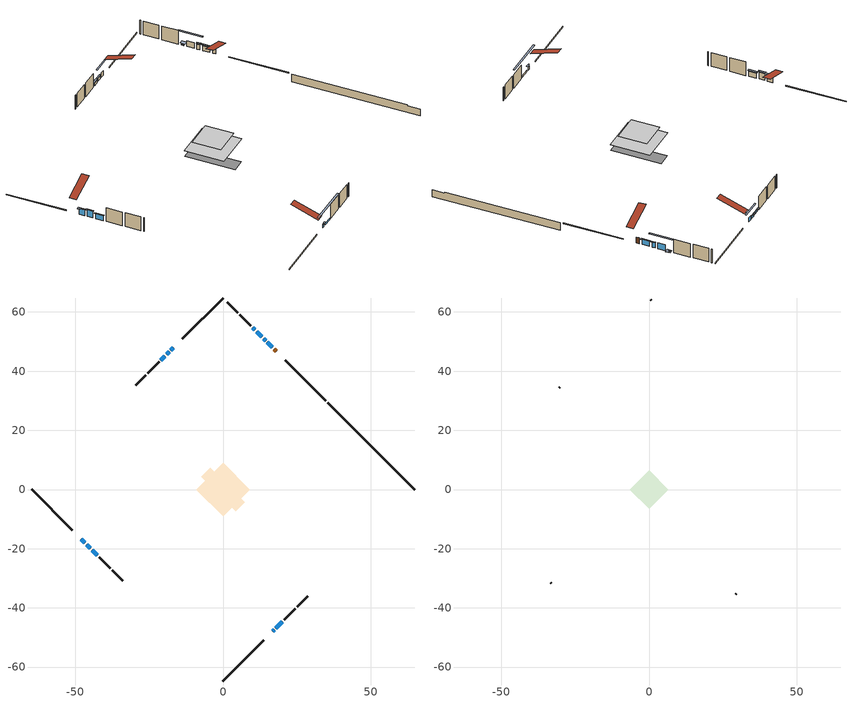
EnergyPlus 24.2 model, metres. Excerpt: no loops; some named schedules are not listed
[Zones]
conditioned space
 floor outside (Floor1 construction): -1.78,0 0,1.78 1.78,0 0,-1.78 z1.06
 floor adiabatic (AdiabaticFloorConstruction): -8.99,0 0,8.99 8.99,0 0,-8.99 z3.5
 floor foundation (Slab1 construction): -7.33,4.23 -4.23,7.33 7.33,-4.23 4.23,-7.33 z-1.68
 wall outside (RimJoist1 construction): 0,-64.73 13.78,-50.95 / -64.73,0 -50.95,-13.78 / 0,64.73 -13.78,50.95 / 34.76,29.97 20.98,43.75 z1.06:1.36
 wall outside (AdiabaticWallConstruction 1): 18.01,46.72 17.36,47.37 z1.06:3.09
 wall outside (AdiabaticWallConstruction): -47.98,-16.76 -46.76,-17.98 / 13.08,51.66 11.39,53.34 z1.06:3.12; 16.71,48.03 15.04,49.7 / 14.38,50.35 13.73,51 / -44.19,-20.55 -42.52,-22.22 z1.06:2.81; 16.76,-47.98 17.26,-47.47 z1.06:2.23; 17.91,-46.82 20,-44.73 z1.06:1.59; -46.1,-18.63 -44.84,-19.89 z1.06:3.42; -16.76,47.98 -17.58,47.15 z1.06:2.53; 10.73,54 10.08,54.65 z1.06:1.34; -18.24,46.49 -19.07,45.67 / -19.72,45.01 -20.96,43.77 z1.06:1.92
 wall outside (Wall1 construction): 20.65,-44.08 24.42,-40.32 / -41.86,-22.87 -38.1,-26.64 / -21.62,43.11 -25.38,39.35 / 9.43,55.3 5.67,59.07 z1.06:5.94
 wall outside (Wall2 construction): 25.07,-39.66 28.59,-36.15 / -37.44,-27.29 -33.93,-30.81 / -26.04,38.7 -29.55,35.18 / 5.01,59.72 1.5,63.24 z1.06:5.94
 wall foundation (FoundationWall1 construction): 35.42,29.31,-1.68 35.42,29.31,1.06 61.8,2.93,1.06 61.8,2.93,0.68 64.73,0,0.68 64.73,0,-1.68
 window (WindowConstruction): -47.98,-16.76 -46.76,-17.98 z1.06:3.12
 window (WindowConstruction 8): 16.71,48.03 15.04,49.7 z1.06:2.81
 window (WindowConstruction 9): 14.38,50.35 13.73,51 z1.06:2.81
 window (WindowConstruction 10): 16.76,-47.98 17.26,-47.47 z1.06:2.23
 window (WindowConstruction 11): 17.92,-46.82 20,-44.74 z1.06:1.59
 window (WindowConstruction 1): -46.1,-18.63 -44.84,-19.89 z1.06:3.42
 window (WindowConstruction 2): -16.76,47.98 -17.58,47.15 z1.06:2.53
 window (WindowConstruction 3): 13.08,51.66 11.39,53.34 z1.06:3.12
 window (WindowConstruction 4): 10.73,54 10.09,54.65 z1.06:1.34
 window (WindowConstruction 5): -44.19,-20.55 -42.52,-22.22 z1.06:2.81
 window (WindowConstruction 6): -18.24,46.49 -19.06,45.67 z1.06:1.92
 window (WindowConstruction 7): -19.72,45.01 -20.96,43.77 z1.06:1.92
 door (Door): 18.01,46.73 17.36,47.37 z1.06:3.09
 ceiling adiabatic (AdiabaticFloorConstruction): 0,-8.99 8.99,0 0,8.99 -8.99,0 z3.5
attic - vented
 floor to conditioned space (Floor2 construction Reversed): -6.47,0 0,6.47 6.47,0 0,-6.47 z5.94
 wall outside (Wall3 construction): 29.24,-35.49 29.43,-35.31 / -33.27,-31.46 -33.09,-31.65 / -30.21,34.53 -30.39,34.34 / 0.84,63.89 0.66,64.08 z1.06:5.94
 roof outside (Roof1 construction): 16.1,-48.63,5.94 9.79,-42.33,8.91 8.13,-43.99,8.91 14.44,-50.29,5.94; -48.63,-16.1,5.94 -42.33,-9.79,8.91 -43.99,-8.13,8.91 -50.29,-14.44,5.94; -16.1,48.63,5.94 -9.79,42.33,8.91 -8.13,43.99,8.91 -14.44,50.29,5.94; 18.66,46.07,5.94 12.36,39.76,8.91 14.02,38.1,8.91 20.33,44.41,5.94
shading: -46.54,-18.19 -48.19,-16.55 -48.62,-16.98 -46.98,-18.62 z3.42; 14.83,49.91 16.92,47.81 17.24,48.14 15.15,50.23 z3.11; 13.52,51.21 14.59,50.14 14.92,50.47 13.85,51.54 z3.11; 17.47,-47.26 16.55,-48.19 16.87,-48.51 17.8,-47.59 z2.53; 23.88,-40.85 14.03,-50.7 14.36,-51.02 24.2,-41.18 z7.08; -44.63,-20.1 -46.31,-18.42 -46.74,-18.85 -45.06,-20.53 z3.72; -19.52,45.21 -14.82,49.91 -15.14,50.24 -19.85,45.54 z5.27; 9.45,55.28 15.01,49.72 15.34,50.04 9.78,55.61 z5.86; 9.87,54.86 10.94,53.79 11.81,54.65 10.74,55.72 z1.64; -42.3,-22.43 -44.4,-20.34 -44.72,-20.66 -42.63,-22.75 z3.11; -19.28,45.46 -18.03,46.7 -18.35,47.03 -19.6,45.78 z2.22; -21.17,43.56 -19.51,45.22 -19.84,45.55 -21.5,43.89 z2.22
[Building]
Building 1: Terrain=Suburbs
[Site:Location]
Calgary Intl AP_AB: Latitude {deg}=51.11; Longitude {deg}=-114.02; Time Zone {hr}=-7; Elevation {m}=1084; Keep Site Location Information=Yes
[Site:GroundTemperature:Shallow]
0.326196, -1.55603, -1.70677, -0.813554, 2.7722, 6.34125, 9.43543, 11.3955, 11.562, 9.96783, 6.95256, 3.49299
[Site:WaterMainsTemperature]
Calculation Method=Schedule; Temperature Schedule=mains temperature schedule
[Material] Roughness=Rough; Thermal Absorptance=0.9
Name | Thickness {m} | Conductivity {W/m-K} | Density {kg/m3} | Specific Heat {J/kg-K} | Solar Absorptance | Visible Absorptance
asphalt or fiberglass shingles | 0.00635 | 0.162714 | 1121.4 | 1465.45 | 0.4 | 0.4
ceiling loosefill ins | 0.169333 | 0.0480833 | 16.02 | 1046.75 | 0.7 | 0.7
ceiling stud and cavity | 0.1397 | 0.0945616 | 65.682 | 1177.47 | 0.7 | 0.7
concrete 4.0 in. | 0.1016 | 1.803125 | 2242.8 | 837.4 | 0.7 | 0.7
concrete 8.0 in. | 0.2032 | 1.803125 | 2242.8 | 837.4 | 0.7 | 0.7
door material | 0.04445 | 0.0451087 | 512.64 | 1214.23 | 0.7 | 0.7
exterior vertical ins | 0.0530839 | 0.029427 | 32.04 | 1214.23 | 0.7 | 0.7
floor covering | 0.0127 | 0.0433444 | 54.468 | 1339.84 | 0.6 | 0.6
floor rigid ins | 0.103632 | 0.029427 | 32.04 | 1214.23 | 0.7 | 0.7
floor rigid ins 1; wall rigid ins 1 | 0.512978 | 0.029427 | 32.04 | 1214.23 | 0.7 | 0.7
floor stud and cavity | 0.1397 | 0.137453 | 92.3553 | 1139.71 | 0.7 | 0.7
floor stud and cavity 1 | 0.1397 | 1.75129 | 37.0049 | 1207.88 | 0.7 | 0.7
furniture material conditioned space 1 | 0.1524 | 0.115458 | 640.8 | 1214.23 | 0.6 | 0.6
gypsum board | 0.0127 | 0.160291 | 801 | 837.4 | 0.6 | 0.6
gypsum board 1 | 0.0127 | 0.160291 | 801 | 837.4 | 0.7 | 0.7
osb sheathing 0.5 in. | 0.0127 | 0.115458 | 512.64 | 1214.23 | 0.7 | 0.7
osb sheathing 0.75 in. | 0.01905 | 0.115458 | 512.64 | 1214.23 | 0.7 | 0.7
osb sheathing 2.0 in. | 0.0508 | 0.115458 | 512.64 | 1214.23 | 0.7 | 0.7
rim joist rigid ins; wall rigid ins | 0.051816 | 0.029427 | 32.04 | 1214.23 | 0.7 | 0.7
rim joist stud and cavity | 0.0508 | 0.0496917 | 125.044 | 1163.47 | 0.6 | 0.6
slab rigid ins | 0.000517642 | 0.029427 | 32.04 | 1214.23 | 0.7 | 0.7
wall stud and cavity | 0.1397 | 0.215597 | 139.0536 | 1170.24 | 0.7 | 0.7
wall stud and cavity 1 | 0.1397 | 0.221619 | 139.0536 | 1170.24 | 0.7 | 0.7
wall stud and cavity 2 | 0.0889 | 6.9971 | 50.32683 | 1063.81 | 0.6 | 0.6
wall stud and cavity 3 | 0.0889 | 0.380278 | 52.3479 | 1209.89 | 0.7 | 0.7
wall stud and cavity 4 | 0.0889 | 0.391764 | 83.0341 | 1211.67 | 0.7 | 0.7
wood siding | 0.0254 | 0.102417 | 544.68 | 1172.36 | 0.4 | 0.4
wood siding 1 | 0.00254 | 0.102417 | 544.68 | 1172.36 | 0.4 | 0.4
wood siding 2; wood siding 3; wood siding 4 | 0.0254 | 0.102417 | 544.68 | 1172.36 | 0.7 | 0.7
[WindowMaterial:SimpleGlazingSystem]
Name | U-Factor {W/m2-K} | Solar Heat Gain Coefficient
WindowMaterial | 1.93279 | 0.4
WindowMaterial 1 | 1.73974 | 0.44
WindowMaterial 10 | 2.26155 | 0.33
WindowMaterial 2 | 1.89532 | 0.41
WindowMaterial 3 | 1.71532 | 0.44
WindowMaterial 4 | 2.36034 | 0.34
WindowMaterial 5 | 1.74201 | 0.44
WindowMaterial 6 | 1.86295 | 0.43
WindowMaterial 7 | 1.81015 | 0.44
WindowMaterial 8 | 1.93506 | 0.4
WindowMaterial 9 | 2.0878 | 0.36
[Construction]
AdiabaticFloorConstruction: floor stud and cavity 1, floor rigid ins 1, osb sheathing 0.75 in., floor covering
AdiabaticWallConstruction: wood siding 3, wall rigid ins 1, wall stud and cavity 3, gypsum board
AdiabaticWallConstruction 1: wood siding 4, wall rigid ins 1, wall stud and cavity 3, gypsum board
Door: door material
Floor1 construction: floor stud and cavity, floor rigid ins, osb sheathing 0.75 in., floor covering
Floor2 construction Reversed: gypsum board, ceiling stud and cavity, ceiling loosefill ins
FoundationWall1 construction: concrete 8.0 in., gypsum board 1
furniture construction conditioned space 1: furniture material conditioned space 1
PartitionWallConstruction: gypsum board, wall stud and cavity 4, gypsum board
RimJoist1 construction: wood siding 2, rim joist rigid ins, osb sheathing 2.0 in., rim joist stud and cavity
Roof1 construction: asphalt or fiberglass shingles
Slab1 construction: slab rigid ins, concrete 4.0 in.
Wall1 construction: wood siding, wall rigid ins, osb sheathing 0.5 in., wall stud and cavity, gypsum board
Wall2 construction: wood siding, wall rigid ins, osb sheathing 0.5 in., wall stud and cavity 1, gypsum board
Wall3 construction: wood siding 1, wall stud and cavity 2
WindowConstruction: WindowMaterial
WindowConstruction 1: WindowMaterial 1
WindowConstruction 10: WindowMaterial 9
WindowConstruction 11: WindowMaterial 10
WindowConstruction 2: WindowMaterial 2
WindowConstruction 3: WindowMaterial 3
WindowConstruction 4: WindowMaterial 4
WindowConstruction 5; WindowConstruction 8: WindowMaterial 5
WindowConstruction 6: WindowMaterial 6
WindowConstruction 7: WindowMaterial 7
WindowConstruction 9: WindowMaterial 8
[Zone] Multiplier=1; Part of Total Floor Area=Yes
Name | Volume {m3}
attic - vented | 40.431
conditioned space | 661.1
[Space]
Name | Zone | Volume {m3}
attic - vented 1 | attic - vented | 40.431
conditioned space 1 | conditioned space | 661.1
[ZoneInfiltration:EffectiveLeakageArea]
infil attic - vented 1: Zone or Space=attic - vented 1; Schedule=Always On Discrete; Effective Air Leakage Area {cm2}=2873.14; Stack Coefficient=0.000545798; Wind Coefficient=1.57847e-05
[ZoneMixing]
whole house fan mix: Zone or Space=attic - vented; Schedule=Always On Continuous; Design Flow Rate Calculation Method=Flow/Zone; Design Flow Rate {m3/s}=0; Source Zone or Space=conditioned space
[SurfaceProperty:ExposedFoundationPerimeter]
Slab1: Exposed Perimeter Calculation Method=TotalExposedPerimeter; Total Exposed Perimeter {m}=41.453
[InternalMass] Zone or ZoneList=conditioned space; Space or SpaceList=conditioned space 1
Name | Construction | Surface Area {m2}
furniture mass conditioned space 1 | furniture construction conditioned space 1 | 95.8641
partition wall mass | PartitionWallConstruction | 239.66
[Lights]
interior lighting: Zone or ZoneList or Space or SpaceList=conditioned space 1; Schedule=interior lighting schedule; Design Level Calculation Method=LightingLevel; Lighting Level {W}=343.2; Return Air Fraction=0; Fraction Radiant=0.6; Fraction Visible=0.2; Fraction Replaceable=1
[People]
occupants: Zone or ZoneList or Space or SpaceList=conditioned space 1; Number of People Schedule=occupants schedule; Number of People Calculation Method=People; Number of People=3; Fraction Radiant=0.314171; Sensible Heat Fraction=0.56303; Activity Level Schedule=occupants activity schedule; Carbon Dioxide Generation Rate {m3/s-W}=0; Enable ASHRAE 55 Comfort Warnings=No; Mean Radiant Temperature Calculation Type=EnclosureAveraged
[ElectricEquipment] Zone or ZoneList or Space or SpaceList=conditioned space 1; Design Level Calculation Method=EquipmentLevel
Name | Schedule | Design Level {W} | Fraction Latent | Fraction Radiant | Fraction Lost
clothes dryer | clothes dryer schedule | 140.772 | 0.015 | 0.081 | 0.85
clothes washer | clothes washer schedule | 32.1985 | 0.03 | 0.162 | 0.7
cooking range | cooking range schedule | 215.147 | 0.08 | 0.432 | 0.2
dishwasher | dishwasher schedule | 66.8632 | 0.3 | 0.18 | 0.4
fridge | fridge schedule | 72.9452 | 0 | 0.6 | 0
mech vent house fan | mech vent house fan schedule | 0 | 0 | 0 | 1
mech vent house fan cfis | mech vent house fan cfis schedule | 0 | 0 | 0 | 0
misc plug loads | misc plug loads schedule | 494.7 | 0.045 | 0.513 | 0.1
whole house fan | Always On Discrete | 0 | 0 | 0 | 1
[OtherEquipment] Zone or ZoneList or Space or SpaceList=conditioned space 1; Design Level Calculation Method=EquipmentLevel
Name | Fuel Type | Schedule | Design Level {W} | Fraction Latent | Fraction Radiant | Fraction Lost
clothes dryer 1 | Electricity | clothes dryer schedule | 0 | 0.015 | 0.081 | 0.85
cooking range 1 | Electricity | cooking range schedule | 0 | 0.08 | 0.432 | 0.2
general water use latent | None | general water use schedule | 62.594 | 1 | 0 | 0
general water use sensible | None | general water use schedule | -61.6891 | 0 | 0.6 | 0
mech vent house fan latent load | None | Always On Discrete | 0 | 1 | 0 | 0
mech vent house fan sensible load | None | Always On Discrete | 0 | 0 | 0 | 0
water heater energy adjustment1 | NaturalGas | Always On Discrete | 0.01 | 0 | 0 | 1
[ZoneInfiltration:DesignFlowRate] Zone or ZoneList or Space or SpaceList=conditioned space 1; Schedule=Always On Discrete; Design Flow Rate Calculation Method=Flow/Zone; Design Flow Rate {m3/s}=0
infil flow; natural vent flow; whole house fan flow
[Foundation:Kiva]
Foundation Kiva 1: Initial Indoor Air Temperature {C}=18; Wall Height Above Grade {m}=1.06; Wall Depth Below Slab {m}=0.2032; Custom Block Material Name 1=exterior vertical ins; Custom Block Depth 1 {m}=2.74; Custom Block X Position 1 {m}=0.2159; Custom Block Z Position 1 {m}=0
[Foundation:Kiva:Settings]
Soil Conductivity {W/m-K}=0.849921; Soil Density {kg/m3}=1842.3; Soil Specific Heat {J/kg-K}=418.7; Ground Solar Absorptivity=0.9; Ground Thermal Absorptivity=0.9; Ground Surface Roughness {m}=0.03; Far-Field Width {m}=40; Deep-Ground Boundary Condition=ZeroFlux; Deep-Ground Depth {m}=40; Minimum Cell Dimension {m}=0.2; Maximum Cell Growth Coefficient=3; Simulation Timestep=Timestep
[Exterior:Lights]
exterior lighting: Schedule=exterior lighting schedule; Design Level {W}=75.6
[Schedule:Constant]
Name | Hourly Value
Always On Continuous; mech vent house fan schedule; mech vent house fan cfis schedule; Always On Discrete | 1
occupants activity schedule | 117.228
fridge schedule | 0
[Schedule:Week:Daily]
interior lighting schedule Week Rule - Jan1-Jan27: interior lighting schedule day, interior lighting schedule day, interior lighting schedule day, interior lighting schedule day, interior lighting schedule day, interior lighting schedule day, interior lighting schedule day, interior lighting schedule default day, interior lighting schedule default day, interior lighting schedule default day, interior lighting schedule default day, interior lighting schedule default day
interior lighting schedule Week Rule - Jan28-Feb3: interior lighting schedule day, interior lighting schedule day, interior lighting schedule day, interior lighting schedule day, interior lighting schedule day 1, interior lighting schedule day 1, interior lighting schedule day 1, interior lighting schedule default day, interior lighting schedule default day, interior lighting schedule default day, interior lighting schedule default day, interior lighting schedule default day
interior lighting schedule Week Rule - Feb4-Feb24: interior lighting schedule day 1, interior lighting schedule day 1, interior lighting schedule day 1, interior lighting schedule day 1, interior lighting schedule day 1, interior lighting schedule day 1, interior lighting schedule day 1, interior lighting schedule default day, interior lighting schedule default day, interior lighting schedule default day, interior lighting schedule default day, interior lighting schedule default day
interior lighting schedule Week Rule - Feb25-Mar3: interior lighting schedule day 1, interior lighting schedule day 1, interior lighting schedule day 1, interior lighting schedule day 1, interior lighting schedule day 2, interior lighting schedule day 2, interior lighting schedule day 2, interior lighting schedule default day, interior lighting schedule default day, interior lighting schedule default day, interior lighting schedule default day, interior lighting schedule default day
interior lighting schedule Week Rule - Mar4-Mar31: interior lighting schedule day 2, interior lighting schedule day 2, interior lighting schedule day 2, interior lighting schedule day 2, interior lighting schedule day 2, interior lighting schedule day 2, interior lighting schedule day 2, interior lighting schedule default day, interior lighting schedule default day, interior lighting schedule default day, interior lighting schedule default day, interior lighting schedule default day
interior lighting schedule Week Rule - Apr1-Apr28: interior lighting schedule day 3, interior lighting schedule day 3, interior lighting schedule day 3, interior lighting schedule day 3, interior lighting schedule day 3, interior lighting schedule day 3, interior lighting schedule day 3, interior lighting schedule default day, interior lighting schedule default day, interior lighting schedule default day, interior lighting schedule default day, interior lighting schedule default day
interior lighting schedule Week Rule - Apr29-May5: interior lighting schedule day 3, interior lighting schedule day 3, interior lighting schedule day 4, interior lighting schedule day 4, interior lighting schedule day 4, interior lighting schedule day 4, interior lighting schedule day 4, interior lighting schedule default day, interior lighting schedule default day, interior lighting schedule default day, interior lighting schedule default day, interior lighting schedule default day
interior lighting schedule Week Rule - May6-May26: interior lighting schedule day 4, interior lighting schedule day 4, interior lighting schedule day 4, interior lighting schedule day 4, interior lighting schedule day 4, interior lighting schedule day 4, interior lighting schedule day 4, interior lighting schedule default day, interior lighting schedule default day, interior lighting schedule default day, interior lighting schedule default day, interior lighting schedule default day
interior lighting schedule Week Rule - May27-Jun2: interior lighting schedule day 4, interior lighting schedule day 4, interior lighting schedule day 4, interior lighting schedule day 4, interior lighting schedule day 4, interior lighting schedule day 5, interior lighting schedule day 5, interior lighting schedule default day, interior lighting schedule default day, interior lighting schedule default day, interior lighting schedule default day, interior lighting schedule default day
interior lighting schedule Week Rule - Jun3-Jun30: interior lighting schedule day 5, interior lighting schedule day 5, interior lighting schedule day 5, interior lighting schedule day 5, interior lighting schedule day 5, interior lighting schedule day 5, interior lighting schedule day 5, interior lighting schedule default day, interior lighting schedule default day, interior lighting schedule default day, interior lighting schedule default day, interior lighting schedule default day
interior lighting schedule Week Rule - Jul1-Jul28: interior lighting schedule day 6, interior lighting schedule day 6, interior lighting schedule day 6, interior lighting schedule day 6, interior lighting schedule day 6, interior lighting schedule day 6, interior lighting schedule day 6, interior lighting schedule default day, interior lighting schedule default day, interior lighting schedule default day, interior lighting schedule default day, interior lighting schedule default day
interior lighting schedule Week Rule - Jul29-Aug4: interior lighting schedule day 6, interior lighting schedule day 6, interior lighting schedule day 6, interior lighting schedule day 7, interior lighting schedule day 7, interior lighting schedule day 7, interior lighting schedule day 7, interior lighting schedule default day, interior lighting schedule default day, interior lighting schedule default day, interior lighting schedule default day, interior lighting schedule default day
interior lighting schedule Week Rule - Aug5-Aug25: interior lighting schedule day 7, interior lighting schedule day 7, interior lighting schedule day 7, interior lighting schedule day 7, interior lighting schedule day 7, interior lighting schedule day 7, interior lighting schedule day 7, interior lighting schedule default day, interior lighting schedule default day, interior lighting schedule default day, interior lighting schedule default day, interior lighting schedule default day
interior lighting schedule Week Rule - Aug26-Sep1: interior lighting schedule day 7, interior lighting schedule day 7, interior lighting schedule day 7, interior lighting schedule day 7, interior lighting schedule day 7, interior lighting schedule day 7, interior lighting schedule day 8, interior lighting schedule default day, interior lighting schedule default day, interior lighting schedule default day, interior lighting schedule default day, interior lighting schedule default day
interior lighting schedule Week Rule - Sep2-Sep29: interior lighting schedule day 8, interior lighting schedule day 8, interior lighting schedule day 8, interior lighting schedule day 8, interior lighting schedule day 8, interior lighting schedule day 8, interior lighting schedule day 8, interior lighting schedule default day, interior lighting schedule default day, interior lighting schedule default day, interior lighting schedule default day, interior lighting schedule default day
interior lighting schedule Week Rule - Sep30-Oct6: interior lighting schedule day 8, interior lighting schedule day 9, interior lighting schedule day 9, interior lighting schedule day 9, interior lighting schedule day 9, interior lighting schedule day 9, interior lighting schedule day 9, interior lighting schedule default day, interior lighting schedule default day, interior lighting schedule default day, interior lighting schedule default day, interior lighting schedule default day
interior lighting schedule Week Rule - Oct7-Oct27: interior lighting schedule day 9, interior lighting schedule day 9, interior lighting schedule day 9, interior lighting schedule day 9, interior lighting schedule day 9, interior lighting schedule day 9, interior lighting schedule day 9, interior lighting schedule default day, interior lighting schedule default day, interior lighting schedule default day, interior lighting schedule default day, interior lighting schedule default day
interior lighting schedule Week Rule - Oct28-Nov3: interior lighting schedule day 9, interior lighting schedule day 9, interior lighting schedule day 9, interior lighting schedule day 9, interior lighting schedule day 10, interior lighting schedule day 10, interior lighting schedule day 10, interior lighting schedule default day, interior lighting schedule default day, interior lighting schedule default day, interior lighting schedule default day, interior lighting schedule default day
interior lighting schedule Week Rule - Nov4-Nov24: interior lighting schedule day 10, interior lighting schedule day 10, interior lighting schedule day 10, interior lighting schedule day 10, interior lighting schedule day 10, interior lighting schedule day 10, interior lighting schedule day 10, interior lighting schedule default day, interior lighting schedule default day, interior lighting schedule default day, interior lighting schedule default day, interior lighting schedule default day
interior lighting schedule Week Rule - Nov25-Dec1: interior lighting schedule day 10, interior lighting schedule day 10, interior lighting schedule day 10, interior lighting schedule day 10, interior lighting schedule day 10, interior lighting schedule day 10, interior lighting schedule day 11, interior lighting schedule default day, interior lighting schedule default day, interior lighting schedule default day, interior lighting schedule default day, interior lighting schedule default day
interior lighting schedule Week Rule - Dec2-Dec31: interior lighting schedule day 11, interior lighting schedule day 11, interior lighting schedule day 11, interior lighting schedule day 11, interior lighting schedule day 11, interior lighting schedule day 11, interior lighting schedule day 11, interior lighting schedule default day, interior lighting schedule default day, interior lighting schedule default day, interior lighting schedule default day, interior lighting schedule default day
occupants schedule Week Rule - Jan1-Dec31: occupants schedule day, occupants schedule day, occupants schedule day, occupants schedule day, occupants schedule day, occupants schedule day, occupants schedule day, occupants schedule default day, occupants schedule default day, occupants schedule default day, occupants schedule default day, occupants schedule default day
clothes dryer schedule Week Rule - Jan1-Dec31: clothes dryer schedule day, clothes dryer schedule day, clothes dryer schedule day, clothes dryer schedule day, clothes dryer schedule day, clothes dryer schedule day, clothes dryer schedule day, clothes dryer schedule default day, clothes dryer schedule default day, clothes dryer schedule default day, clothes dryer schedule default day, clothes dryer schedule default day
clothes washer schedule Week Rule - Jan1-Dec31: clothes washer schedule day, clothes washer schedule day, clothes washer schedule day, clothes washer schedule day, clothes washer schedule day, clothes washer schedule day, clothes washer schedule day, clothes washer schedule default day, clothes washer schedule default day, clothes washer schedule default day, clothes washer schedule default day, clothes washer schedule default day
cooking range schedule Week Rule - Jan1-Dec31: cooking range schedule day, cooking range schedule day, cooking range schedule day, cooking range schedule day, cooking range schedule day, cooking range schedule day, cooking range schedule day, cooking range schedule default day, cooking range schedule default day, cooking range schedule default day, cooking range schedule default day, cooking range schedule default day
dishwasher schedule Week Rule - Jan1-Dec31: dishwasher schedule day, dishwasher schedule day, dishwasher schedule day, dishwasher schedule day, dishwasher schedule day, dishwasher schedule day, dishwasher schedule day, dishwasher schedule default day, dishwasher schedule default day, dishwasher schedule default day, dishwasher schedule default day, dishwasher schedule default day
misc plug loads schedule Week Rule - Jan1-Dec31: misc plug loads schedule day, misc plug loads schedule day, misc plug loads schedule day, misc plug loads schedule day, misc plug loads schedule day, misc plug loads schedule day, misc plug loads schedule day, misc plug loads schedule default day, misc plug loads schedule default day, misc plug loads schedule default day, misc plug loads schedule default day, misc plug loads schedule default day
general water use schedule Week Rule - Jan1-Dec31: general water use schedule day, general water use schedule day, general water use schedule day, general water use schedule day, general water use schedule day, general water use schedule day, general water use schedule day, general water use schedule default day, general water use schedule default day, general water use schedule default day, general water use schedule default day, general water use schedule default day
exterior lighting schedule Week Rule - Jan1-Jan27: exterior lighting schedule day, exterior lighting schedule day, exterior lighting schedule day, exterior lighting schedule day, exterior lighting schedule day, exterior lighting schedule day, exterior lighting schedule day, exterior lighting schedule default day, exterior lighting schedule default day, exterior lighting schedule default day, exterior lighting schedule default day, exterior lighting schedule default day
exterior lighting schedule Week Rule - Jan28-Feb3: exterior lighting schedule day, exterior lighting schedule day, exterior lighting schedule day, exterior lighting schedule day, exterior lighting schedule day 1, exterior lighting schedule day 1, exterior lighting schedule day 1, exterior lighting schedule default day, exterior lighting schedule default day, exterior lighting schedule default day, exterior lighting schedule default day, exterior lighting schedule default day
exterior lighting schedule Week Rule - Feb4-Feb24: exterior lighting schedule day 1, exterior lighting schedule day 1, exterior lighting schedule day 1, exterior lighting schedule day 1, exterior lighting schedule day 1, exterior lighting schedule day 1, exterior lighting schedule day 1, exterior lighting schedule default day, exterior lighting schedule default day, exterior lighting schedule default day, exterior lighting schedule default day, exterior lighting schedule default day
exterior lighting schedule Week Rule - Feb25-Mar3: exterior lighting schedule day 1, exterior lighting schedule day 1, exterior lighting schedule day 1, exterior lighting schedule day 1, exterior lighting schedule day 2, exterior lighting schedule day 2, exterior lighting schedule day 2, exterior lighting schedule default day, exterior lighting schedule default day, exterior lighting schedule default day, exterior lighting schedule default day, exterior lighting schedule default day
exterior lighting schedule Week Rule - Mar4-Mar31: exterior lighting schedule day 2, exterior lighting schedule day 2, exterior lighting schedule day 2, exterior lighting schedule day 2, exterior lighting schedule day 2, exterior lighting schedule day 2, exterior lighting schedule day 2, exterior lighting schedule default day, exterior lighting schedule default day, exterior lighting schedule default day, exterior lighting schedule default day, exterior lighting schedule default day
exterior lighting schedule Week Rule - Apr1-Apr28: exterior lighting schedule day 3, exterior lighting schedule day 3, exterior lighting schedule day 3, exterior lighting schedule day 3, exterior lighting schedule day 3, exterior lighting schedule day 3, exterior lighting schedule day 3, exterior lighting schedule default day, exterior lighting schedule default day, exterior lighting schedule default day, exterior lighting schedule default day, exterior lighting schedule default day
exterior lighting schedule Week Rule - Apr29-May5: exterior lighting schedule day 3, exterior lighting schedule day 3, exterior lighting schedule day 4, exterior lighting schedule day 4, exterior lighting schedule day 4, exterior lighting schedule day 4, exterior lighting schedule day 4, exterior lighting schedule default day, exterior lighting schedule default day, exterior lighting schedule default day, exterior lighting schedule default day, exterior lighting schedule default day
exterior lighting schedule Week Rule - May6-May26: exterior lighting schedule day 4, exterior lighting schedule day 4, exterior lighting schedule day 4, exterior lighting schedule day 4, exterior lighting schedule day 4, exterior lighting schedule day 4, exterior lighting schedule day 4, exterior lighting schedule default day, exterior lighting schedule default day, exterior lighting schedule default day, exterior lighting schedule default day, exterior lighting schedule default day
exterior lighting schedule Week Rule - May27-Jun2: exterior lighting schedule day 4, exterior lighting schedule day 4, exterior lighting schedule day 4, exterior lighting schedule day 4, exterior lighting schedule day 4, exterior lighting schedule day 5, exterior lighting schedule day 5, exterior lighting schedule default day, exterior lighting schedule default day, exterior lighting schedule default day, exterior lighting schedule default day, exterior lighting schedule default day
exterior lighting schedule Week Rule - Jun3-Jun30: exterior lighting schedule day 5, exterior lighting schedule day 5, exterior lighting schedule day 5, exterior lighting schedule day 5, exterior lighting schedule day 5, exterior lighting schedule day 5, exterior lighting schedule day 5, exterior lighting schedule default day, exterior lighting schedule default day, exterior lighting schedule default day, exterior lighting schedule default day, exterior lighting schedule default day
exterior lighting schedule Week Rule - Jul1-Jul28: exterior lighting schedule day 6, exterior lighting schedule day 6, exterior lighting schedule day 6, exterior lighting schedule day 6, exterior lighting schedule day 6, exterior lighting schedule day 6, exterior lighting schedule day 6, exterior lighting schedule default day, exterior lighting schedule default day, exterior lighting schedule default day, exterior lighting schedule default day, exterior lighting schedule default day
exterior lighting schedule Week Rule - Jul29-Aug4: exterior lighting schedule day 6, exterior lighting schedule day 6, exterior lighting schedule day 6, exterior lighting schedule day 7, exterior lighting schedule day 7, exterior lighting schedule day 7, exterior lighting schedule day 7, exterior lighting schedule default day, exterior lighting schedule default day, exterior lighting schedule default day, exterior lighting schedule default day, exterior lighting schedule default day
exterior lighting schedule Week Rule - Aug5-Aug25: exterior lighting schedule day 7, exterior lighting schedule day 7, exterior lighting schedule day 7, exterior lighting schedule day 7, exterior lighting schedule day 7, exterior lighting schedule day 7, exterior lighting schedule day 7, exterior lighting schedule default day, exterior lighting schedule default day, exterior lighting schedule default day, exterior lighting schedule default day, exterior lighting schedule default day
exterior lighting schedule Week Rule - Aug26-Sep1: exterior lighting schedule day 7, exterior lighting schedule day 7, exterior lighting schedule day 7, exterior lighting schedule day 7, exterior lighting schedule day 7, exterior lighting schedule day 7, exterior lighting schedule day 8, exterior lighting schedule default day, exterior lighting schedule default day, exterior lighting schedule default day, exterior lighting schedule default day, exterior lighting schedule default day
exterior lighting schedule Week Rule - Sep2-Sep29: exterior lighting schedule day 8, exterior lighting schedule day 8, exterior lighting schedule day 8, exterior lighting schedule day 8, exterior lighting schedule day 8, exterior lighting schedule day 8, exterior lighting schedule day 8, exterior lighting schedule default day, exterior lighting schedule default day, exterior lighting schedule default day, exterior lighting schedule default day, exterior lighting schedule default day
exterior lighting schedule Week Rule - Sep30-Oct6: exterior lighting schedule day 8, exterior lighting schedule day 9, exterior lighting schedule day 9, exterior lighting schedule day 9, exterior lighting schedule day 9, exterior lighting schedule day 9, exterior lighting schedule day 9, exterior lighting schedule default day, exterior lighting schedule default day, exterior lighting schedule default day, exterior lighting schedule default day, exterior lighting schedule default day
exterior lighting schedule Week Rule - Oct7-Oct27: exterior lighting schedule day 9, exterior lighting schedule day 9, exterior lighting schedule day 9, exterior lighting schedule day 9, exterior lighting schedule day 9, exterior lighting schedule day 9, exterior lighting schedule day 9, exterior lighting schedule default day, exterior lighting schedule default day, exterior lighting schedule default day, exterior lighting schedule default day, exterior lighting schedule default day
exterior lighting schedule Week Rule - Oct28-Nov3: exterior lighting schedule day 9, exterior lighting schedule day 9, exterior lighting schedule day 9, exterior lighting schedule day 9, exterior lighting schedule day 10, exterior lighting schedule day 10, exterior lighting schedule day 10, exterior lighting schedule default day, exterior lighting schedule default day, exterior lighting schedule default day, exterior lighting schedule default day, exterior lighting schedule default day
exterior lighting schedule Week Rule - Nov4-Nov24: exterior lighting schedule day 10, exterior lighting schedule day 10, exterior lighting schedule day 10, exterior lighting schedule day 10, exterior lighting schedule day 10, exterior lighting schedule day 10, exterior lighting schedule day 10, exterior lighting schedule default day, exterior lighting schedule default day, exterior lighting schedule default day, exterior lighting schedule default day, exterior lighting schedule default day
[Schedule:Year]
interior lighting schedule: interior lighting schedule Week Rule - Jan1-Jan27, 1, 1, 1, 27, interior lighting schedule Week Rule - Jan28-Feb3, 1, 28, 2, 3, interior lighting schedule Week Rule - Feb4-Feb24, 2, 4, 2, 24, interior lighting schedule Week Rule - Feb25-Mar3, 2, 25, 3, 3, interior lighting schedule Week Rule - Mar4-Mar31, 3, 4, 3, 31, interior lighting schedule Week Rule - Apr1-Apr28, 4, 1, 4, 28, interior lighting schedule Week Rule - Apr29-May5, 4, 29, 5, 5, interior lighting schedule Week Rule - May6-May26, 5, 6, 5, 26, interior lighting schedule Week Rule - May27-Jun2, 5, 27, 6, 2, interior lighting schedule Week Rule - Jun3-Jun30, 6, 3, 6, 30, interior lighting schedule Week Rule - Jul1-Jul28, 7, 1, 7, 28, interior lighting schedule Week Rule - Jul29-Aug4, 7, 29, 8, 4, interior lighting schedule Week Rule - Aug5-Aug25, 8, 5, 8, 25, interior lighting schedule Week Rule - Aug26-Sep1, 8, 26, 9, 1, interior lighting schedule Week Rule - Sep2-Sep29, 9, 2, 9, 29, interior lighting schedule Week Rule - Sep30-Oct6, 9, 30, 10, 6, interior lighting schedule Week Rule - Oct7-Oct27, 10, 7, 10, 27, interior lighting schedule Week Rule - Oct28-Nov3, 10, 28, 11, 3, interior lighting schedule Week Rule - Nov4-Nov24, 11, 4, 11, 24, interior lighting schedule Week Rule - Nov25-Dec1, 11, 25, 12, 1, interior lighting schedule Week Rule - Dec2-Dec31, 12, 2, 12, 31
occupants schedule: occupants schedule Week Rule - Jan1-Dec31, 1, 1, 12, 31
clothes dryer schedule: clothes dryer schedule Week Rule - Jan1-Dec31, 1, 1, 12, 31
clothes washer schedule: clothes washer schedule Week Rule - Jan1-Dec31, 1, 1, 12, 31
cooking range schedule: cooking range schedule Week Rule - Jan1-Dec31, 1, 1, 12, 31
dishwasher schedule: dishwasher schedule Week Rule - Jan1-Dec31, 1, 1, 12, 31
misc plug loads schedule: misc plug loads schedule Week Rule - Jan1-Dec31, 1, 1, 12, 31
general water use schedule: general water use schedule Week Rule - Jan1-Dec31, 1, 1, 12, 31
exterior lighting schedule: exterior lighting schedule Week Rule - Jan1-Jan27, 1, 1, 1, 27, exterior lighting schedule Week Rule - Jan28-Feb3, 1, 28, 2, 3, exterior lighting schedule Week Rule - Feb4-Feb24, 2, 4, 2, 24, exterior lighting schedule Week Rule - Feb25-Mar3, 2, 25, 3, 3, exterior lighting schedule Week Rule - Mar4-Mar31, 3, 4, 3, 31, exterior lighting schedule Week Rule - Apr1-Apr28, 4, 1, 4, 28, exterior lighting schedule Week Rule - Apr29-May5, 4, 29, 5, 5, exterior lighting schedule Week Rule - May6-May26, 5, 6, 5, 26, exterior lighting schedule Week Rule - May27-Jun2, 5, 27, 6, 2, exterior lighting schedule Week Rule - Jun3-Jun30, 6, 3, 6, 30, exterior lighting schedule Week Rule - Jul1-Jul28, 7, 1, 7, 28, exterior lighting schedule Week Rule - Jul29-Aug4, 7, 29, 8, 4, exterior lighting schedule Week Rule - Aug5-Aug25, 8, 5, 8, 25, exterior lighting schedule Week Rule - Aug26-Sep1, 8, 26, 9, 1, exterior lighting schedule Week Rule - Sep2-Sep29, 9, 2, 9, 29, exterior lighting schedule Week Rule - Sep30-Oct6, 9, 30, 10, 6, exterior lighting schedule Week Rule - Oct7-Oct27, 10, 7, 10, 27, exterior lighting schedule Week Rule - Oct28-Nov3, 10, 28, 11, 3, exterior lighting schedule Week Rule - Nov4-Nov24, 11, 4, 11, 24, exterior lighting schedule Week Rule - Nov25-Dec1, 11, 25, 12, 1, exterior lighting schedule Week Rule - Dec2-Dec31, 12, 2, 12, 31
[Schedule:Compact]
mains temperature schedule: Through: 01/01, For: AllDays, Until: 24:00, 5.30611, Through: 01/02, For: AllDays, Until: 24:00, 5.24556, Through: 01/03, For: AllDays, Until: 24:00, 5.18611, Through: 01/04, For: AllDays, Until: 24:00, 5.12778, Through: 01/05, For: AllDays, Until: 24:00, 5.07, Through: 01/06, For: AllDays, Until: 24:00, 5.01278, Through: 01/07, For: AllDays, Until: 24:00, 4.95722, Through: 01/08, For: AllDays, Until: 24:00, 4.90222, Through: 01/09, For: AllDays, Until: 24:00, 4.84778, Through: 01/10, For: AllDays, Until: 24:00, 4.795, Through: 01/11, For: AllDays, Until: 24:00, 4.74278, Through: 01/12, For: AllDays, Until: 24:00, 4.69167, Through: 01/13, For: AllDays, Until: 24:00, 4.64111, Through: 01/14, For: AllDays, Until: 24:00, 4.59222, Through: 01/15, For: AllDays, Until: 24:00, 4.54389, Through: 01/16, For: AllDays, Until: 24:00, 4.49722, Through: 01/17, For: AllDays, Until: 24:00, 4.45111, Through: 01/18, For: AllDays, Until: 24:00, 4.40611, Through: 01/19, For: AllDays, Until: 24:00, 4.36222, Through: 01/20, For: AllDays, Until: 24:00, 4.32, Through: 01/21, For: AllDays, Until: 24:00, 4.27833, Through: 01/22, For: AllDays, Until: 24:00, 4.23778, Through: 01/23, For: AllDays, Until: 24:00, 4.19833, Through: 01/24, For: AllDays, Until: 24:00, 4.16056, Through: 01/25, For: AllDays, Until: 24:00, 4.12333, Through: 01/26, For: AllDays, Until: 24:00, 4.08778, Through: 01/27, For: AllDays, Until: 24:00, 4.05278, Through: 01/28, For: AllDays, Until: 24:00, 4.01944, Through: 01/29, For: AllDays, Until: 24:00, 3.98722, Through: 01/30, For: AllDays, Until: 24:00, 3.95611, Through: 01/31, For: AllDays, Until: 24:00, 3.92667, Through: 02/01, For: AllDays, Until: 24:00, 3.89778, Through: 02/02, For: AllDays, Until: 24:00, 3.87056, Through: 02/03, For: AllDays, Until: 24:00, 3.84444, Through: 02/04, For: AllDays, Until: 24:00, 3.82, Through: 02/05, For: AllDays, Until: 24:00, 3.79611, Through: 02/06, For: AllDays, Until: 24:00, 3.77389, Through: 02/07, For: AllDays, Until: 24:00, 3.75333, Through: 02/08, For: AllDays, Until: 24:00, 3.73333, Through: 02/09, For: AllDays, Until: 24:00, 3.715, Through: 02/10, For: AllDays, Until: 24:00, 3.69778, Through: 02/11, For: AllDays, Until: 24:00, 3.68222, Through: 02/12, For: AllDays, Until: 24:00, 3.66778, Through: 02/13, For: AllDays, Until: 24:00, 3.65444, Through: 02/14, For: AllDays, Until: 24:00, 3.64278, Through: 02/15, For: AllDays, Until: 24:00, 3.63222, Through: 02/16, For: AllDays, Until: 24:00, 3.62278, Through: 02/17, For: AllDays, Until: 24:00, 3.615, Through: 02/18, For: AllDays, Until: 24:00, 3.60833, Through: 02/19, For: AllDays, Until: 24:00, 3.60333, Through: 02/20, For: AllDays, Until: 24:00, 3.59944, Through: 02/21, For: AllDays, Until: 24:00, 3.59667, Through: 02/22, For: AllDays, Until: 24:00, 3.59556, Through: 02/23, For: AllDays, Until: 24:00, 3.59556, Through: 02/24, For: AllDays, Until: 24:00, 3.59722, Through: 02/25, For: AllDays, Until: 24:00, 3.6, Through: 02/26, For: AllDays, Until: 24:00, 3.60389, Through: 02/27, For: AllDays, Until: 24:00, 3.60944, Through: 02/28, For: AllDays, Until: 24:00, 3.61611, Through: 03/01, For: AllDays, Until: 24:00, 3.62444, Through: 03/02, For: AllDays, Until: 24:00, 3.63333, Through: 03/03, For: AllDays, Until: 24:00, 3.64444, Through: 03/04, For: AllDays, Until: 24:00, 3.65611, Through: 03/05, For: AllDays, Until: 24:00, 3.67, Through: 03/06, For: AllDays, Until: 24:00, 3.68444, Through: 03/07, For: AllDays, Until: 24:00, 3.70056, Through: 03/08, For: AllDays, Until: 24:00, 3.71778, Through: 03/09, For: AllDays, Until: 24:00, 3.73611, Through: 03/10, For: AllDays, Until: 24:00, 3.75611, Through: 03/11, For: AllDays, Until: 24:00, 3.77722, Through: 03/12, For: AllDays, Until: 24:00, 3.79944, Through: 03/13, For: AllDays, Until: 24:00, 3.82333, Through: 03/14, For: AllDays, Until: 24:00, 3.84833, Through: 03/15, For: AllDays, Until: 24:00, 3.87444, Through: 03/16, For: AllDays, Until: 24:00, 3.90222, Through: 03/17, For: AllDays, Until: 24:00, 3.93056, Through: 03/18, For: AllDays, Until: 24:00, 3.96056, Through: 03/19, For: AllDays, Until: 24:00, 3.99167, Through: 03/20, For: AllDays, Until: 24:00, 4.02444, Through: 03/21, For: AllDays, Until: 24:00, 4.05778, Through: 03/22, For: AllDays, Until: 24:00, 4.09278, Through: 03/23, For: AllDays, Until: 24:00, 4.12833, Through: 03/24, For: AllDays, Until: 24:00, 4.16556, Through: 03/25, For: AllDays, Until: 24:00, 4.20389, Through: 03/26, For: AllDays, Until: 24:00, 4.24333, Through: 03/27, For: AllDays, Until: 24:00, 4.28389, Through: 03/28, For: AllDays, Until: 24:00, 4.32611, Through: 03/29, For: AllDays, Until: 24:00, 4.36889, Through: 03/30, For: AllDays, Until: 24:00, 4.41278, Through: 03/31, For: AllDays, Until: 24:00, 4.45778, Through: 04/01, For: AllDays, Until: 24:00, 4.50389, Through: 04/02, For: AllDays, Until: 24:00, 4.55111, Through: 04/03, For: AllDays, Until: 24:00, 4.59944, Through: 04/04, For: AllDays, Until: 24:00, 4.64833, Through: 04/05, For: AllDays, Until: 24:00, 4.69889, Through: 04/06, For: AllDays, Until: 24:00, 4.75, Through: 04/07, For: AllDays, Until: 24:00, 4.80222, Through: 04/08, For: AllDays, Until: 24:00, 4.85556, Through: 04/09, For: AllDays, Until: 24:00, 4.91, Through: 04/10, For: AllDays, Until: 24:00, 4.965, Through: 04/11, For: AllDays, Until: 24:00, 5.02111, Through: 04/12, For: AllDays, Until: 24:00, 5.07833, Through: 04/13, For: AllDays, Until: 24:00, 5.13611, Through: 04/14, For: AllDays, Until: 24:00, 5.195, Through: 04/15, For: AllDays, Until: 24:00, 5.25444, Through: 04/16, For: AllDays, Until: 24:00, 5.315, Through: 04/17, For: AllDays, Until: 24:00, 5.37611, Through: 04/18, For: AllDays, Until: 24:00, 5.43833, Through: 04/19, For: AllDays, Until: 24:00, 5.50111, Through: 04/20, For: AllDays, Until: 24:00, 5.565, Through: 04/21, For: AllDays, Until: 24:00, 5.62944, Through: 04/22, For: AllDays, Until: 24:00, 5.69444, Through: 04/23, For: AllDays, Until: 24:00, 5.76, Through: 04/24, For: AllDays, Until: 24:00, 5.82667, Through: 04/25, For: AllDays, Until: 24:00, 5.89389, Through: 04/26, For: AllDays, Until: 24:00, 5.96167, Through: 04/27, For: AllDays, Until: 24:00, 6.03056, Through: 04/28, For: AllDays, Until: 24:00, 6.09944, Through: 04/29, For: AllDays, Until: 24:00, 6.16944, Through: 04/30, For: AllDays, Until: 24:00, 6.23944, Through: 05/01, For: AllDays, Until: 24:00, 6.31056, Through: 05/02, For: AllDays, Until: 24:00, 6.38167, Through: 05/03, For: AllDays, Until: 24:00, 6.45333, Through: 05/04, For: AllDays, Until: 24:00, 6.52611, Through: 05/05, For: AllDays, Until: 24:00, 6.59889, Through: 05/06, For: AllDays, Until: 24:00, 6.67167, Through: 05/07, For: AllDays, Until: 24:00, 6.74556, Through: 05/08, For: AllDays, Until: 24:00, 6.81944, Through: 05/09, For: AllDays, Until: 24:00, 6.89389, Through: 05/10, For: AllDays, Until: 24:00, 6.96889, Through: 05/11, For: AllDays, Until: 24:00, 7.04389, Through: 05/12, For: AllDays, Until: 24:00, 7.11944, Through: 05/13, For: AllDays, Until: 24:00, 7.195, Through: 05/14, For: AllDays, Until: 24:00, 7.27111, Through: 05/15, For: AllDays, Until: 24:00, 7.34722, Through: 05/16, For: AllDays, Until: 24:00, 7.42389, Through: 05/17, For: AllDays, Until: 24:00, 7.50056, Through: 05/18, For: AllDays, Until: 24:00, 7.57722, Through: 05/19, For: AllDays, Until: 24:00, 7.65444, Through: 05/20, For: AllDays, Until: 24:00, 7.73167, Through: 05/21, For: AllDays, Until: 24:00, 7.80889, Through: 05/22, For: AllDays, Until: 24:00, 7.88611, Through: 05/23, For: AllDays, Until: 24:00, 7.96333, Through: 05/24, For: AllDays, Until: 24:00, 8.04111, Through: 05/25, For: AllDays, Until: 24:00, 8.11833, Through: 05/26, For: AllDays, Until: 24:00, 8.19611, Through: 05/27, For: AllDays, Until: 24:00, 8.27333, Through: 05/28, For: AllDays, Until: 24:00, 8.35056, Through: 05/29, For: AllDays, Until: 24:00, 8.42778, Through: 05/30, For: AllDays, Until: 24:00, 8.505, Through: 05/31, For: AllDays, Until: 24:00, 8.58222, Through: 06/01, For: AllDays, Until: 24:00, 8.65889, Through: 06/02, For: AllDays, Until: 24:00, 8.73556, Through: 06/03, For: AllDays, Until: 24:00, 8.81222, Through: 06/04, For: AllDays, Until: 24:00, 8.88889, Through: 06/05, For: AllDays, Until: 24:00, 8.965, Through: 06/06, For: AllDays, Until: 24:00, 9.04056, Through: 06/07, For: AllDays, Until: 24:00, 9.11611, Through: 06/08, For: AllDays, Until: 24:00, 9.19167, Through: 06/09, For: AllDays, Until: 24:00, 9.26667, Through: 06/10, For: AllDays, Until: 24:00, 9.34111, Through: 06/11, For: AllDays, Until: 24:00, 9.41556, Through: 06/12, For: AllDays, Until: 24:00, 9.48889, Through: 06/13, For: AllDays, Until: 24:00, 9.56278, Through: 06/14, For: AllDays, Until: 24:00, 9.63556, Through: 06/15, For: AllDays, Until: 24:00, 9.70833, Through: 06/16, For: AllDays, Until: 24:00, 9.78, Through: 06/17, For: AllDays, Until: 24:00, 9.85167, Through: 06/18, For: AllDays, Until: 24:00, 9.92278, Through: 06/19, For: AllDays, Until: 24:00, 9.99333, Through: 06/20, For: AllDays, Until: 24:00, 10.0633, Through: 06/21, For: AllDays, Until: 24:00, 10.1328, Through: 06/22, For: AllDays, Until: 24:00, 10.2011, Through: 06/23, For: AllDays, Until: 24:00, 10.2694, Through: 06/24, For: AllDays, Until: 24:00, 10.3367, Through: 06/25, For: AllDays, Until: 24:00, 10.4039, Through: 06/26, For: AllDays, Until: 24:00, 10.47, Through: 06/27, For: AllDays, Until: 24:00, 10.5356, Through: 06/28, For: AllDays, Until: 24:00, 10.6, Through: 06/29, For: AllDays, Until: 24:00, 10.6639, Through: 06/30, For: AllDays, Until: 24:00, 10.7272, Through: 07/01, For: AllDays, Until: 24:00, 10.7894, Through: 07/02, For: AllDays, Until: 24:00, 10.8511, Through: 07/03, For: AllDays, Until: 24:00, 10.9122, Through: 07/04, For: AllDays, Until: 24:00, 10.9722, Through: 07/05, For: AllDays, Until: 24:00, 11.0311, Through: 07/06, For: AllDays, Until: 24:00, 11.0894, Through: 07/07, For: AllDays, Until: 24:00, 11.1467, Through: 07/08, For: AllDays, Until: 24:00, 11.2033, Through: 07/09, For: AllDays, Until: 24:00, 11.2589, Through: 07/10, For: AllDays, Until: 24:00, 11.3133, Through: 07/11, For: AllDays, Until: 24:00, 11.3672, Through: 07/12, For: AllDays, Until: 24:00, 11.42, Through: 07/13, For: AllDays, Until: 24:00, 11.4717, Through: 07/14, For: AllDays, Until: 24:00, 11.5222, Through: 07/15, For: AllDays, Until: 24:00, 11.5717, Through: 07/16, For: AllDays, Until: 24:00, 11.6206, Through: 07/17, For: AllDays, Until: 24:00, 11.6683, Through: 07/18, For: AllDays, Until: 24:00, 11.715, Through: 07/19, For: AllDays, Until: 24:00, 11.76, Through: 07/20, For: AllDays, Until: 24:00, 11.8044, Through: 07/21, For: AllDays, Until: 24:00, 11.8478, Through: 07/22, For: AllDays, Until: 24:00, 11.89, Through: 07/23, For: AllDays, Until: 24:00, 11.9311, Through: 07/24, For: AllDays, Until: 24:00, 11.9711, Through: 07/25, For: AllDays, Until: 24:00, 12.01, Through: 07/26, For: AllDays, Until: 24:00, 12.0478, Through: 07/27, For: AllDays, Until: 24:00, 12.0839, Through: 07/28, For: AllDays, Until: 24:00, 12.1194, Through: 07/29, For: AllDays, Until: 24:00, 12.1533, Through: 07/30, For: AllDays, Until: 24:00, 12.1861, Through: 07/31, For: AllDays, Until: 24:00, 12.2178, Through: 08/01, For: AllDays, Until: 24:00, 12.2483, Through: 08/02, For: AllDays, Until: 24:00, 12.2778, Through: 08/03, For: AllDays, Until: 24:00, 12.3056, Through: 08/04, For: AllDays, Until: 24:00, 12.3322, Through: 08/05, For: AllDays, Until: 24:00, 12.3578, Through: 08/06, For: AllDays, Until: 24:00, 12.3822, Through: 08/07, For: AllDays, Until: 24:00, 12.405, Through: 08/08, For: AllDays, Until: 24:00, 12.4267, Through: 08/09, For: AllDays, Until: 24:00, 12.4472, Through: 08/10, For: AllDays, Until: 24:00, 12.4661, Through: 08/11, For: AllDays, Until: 24:00, 12.4839, Through: 08/12, For: AllDays, Until: 24:00, 12.5006, Through: 08/13, For: AllDays, Until: 24:00, 12.5156, Through: 08/14, For: AllDays, Until: 24:00, 12.5294, Through: 08/15, For: AllDays, Until: 24:00, 12.5422, Through: 08/16, For: AllDays, Until: 24:00, 12.5533, Through: 08/17, For: AllDays, Until: 24:00, 12.5633, Through: 08/18, For: AllDays, Until: 24:00, 12.5722, Through: 08/19, For: AllDays, Until: 24:00, 12.5794, Through: 08/20, For: AllDays, Until: 24:00, 12.585, Through: 08/21, For: AllDays, Until: 24:00, 12.59, Through: 08/22, For: AllDays, Until: 24:00, 12.5933, Through: 08/23, For: AllDays, Until: 24:00, 12.595, Through: 08/24, For: AllDays, Until: 24:00, 12.5961, Through: 08/25, For: AllDays, Until: 24:00, 12.595, Through: 08/26, For: AllDays, Until: 24:00, 12.5933, Through: 08/27, For: AllDays, Until: 24:00, 12.59, Through: 08/28, For: AllDays, Until: 24:00, 12.585, Through: 08/29, For: AllDays, Until: 24:00, 12.5789, Through: 08/30, For: AllDays, Until: 24:00, 12.5717, Through: 08/31, For: AllDays, Until: 24:00, 12.5633, Through: 09/01, For: AllDays, Until: 24:00, 12.5533, Through: 09/02, For: AllDays, Until: 24:00, 12.5417, Through: 09/03, For: AllDays, Until: 24:00, 12.5289, Through: 09/04, For: AllDays, Until: 24:00, 12.515, Through: 09/05, For: AllDays, Until: 24:00, 12.5, Through: 09/06, For: AllDays, Until: 24:00, 12.4833, Through: 09/07, For: AllDays, Until: 24:00, 12.4656, Through: 09/08, For: AllDays, Until: 24:00, 12.4467, Through: 09/09, For: AllDays, Until: 24:00, 12.4261, Through: 09/10, For: AllDays, Until: 24:00, 12.4044, Through: 09/11, For: AllDays, Until: 24:00, 12.3811, Through: 09/12, For: AllDays, Until: 24:00, 12.3572, Through: 09/13, For: AllDays, Until: 24:00, 12.3317, Through: 09/14, For: AllDays, Until: 24:00, 12.3044, Through: 09/15, For: AllDays, Until: 24:00, 12.2767, Through: 09/16, For: AllDays, Until: 24:00, 12.2472, Through: 09/17, For: AllDays, Until: 24:00, 12.2167, Through: 09/18, For: AllDays, Until: 24:00, 12.185, Through: 09/19, For: AllDays, Until: 24:00, 12.1522, Through: 09/20, For: AllDays, Until: 24:00, 12.1183, Through: 09/21, For: AllDays, Until: 24:00, 12.0828, Through: 09/22, For: AllDays, Until: 24:00, 12.0461, Through: 09/23, For: AllDays, Until: 24:00, 12.0089, Through: 09/24, For: AllDays, Until: 24:00, 11.97, Through: 09/25, For: AllDays, Until: 24:00, 11.93, Through: 09/26, For: AllDays, Until: 24:00, 11.8889, Through: 09/27, For: AllDays, Until: 24:00, 11.8467, Through: 09/28, For: AllDays, Until: 24:00, 11.8033, Through: 09/29, For: AllDays, Until: 24:00, 11.7589, Through: 09/30, For: AllDays, Until: 24:00, 11.7133, Through: 10/01, For: AllDays, Until: 24:00, 11.6667, Through: 10/02, For: AllDays, Until: 24:00, 11.6189, Through: 10/03, For: AllDays, Until: 24:00, 11.5706, Through: 10/04, For: AllDays, Until: 24:00, 11.5206, Through: 10/05, For: AllDays, Until: 24:00, 11.47, Through: 10/06, For: AllDays, Until: 24:00, 11.4183, Through: 10/07, For: AllDays, Until: 24:00, 11.3656, Through: 10/08, For: AllDays, Until: 24:00, 11.3117, Through: 10/09, For: AllDays, Until: 24:00, 11.2572, Through: 10/10, For: AllDays, Until: 24:00, 11.2017, Through: 10/11, For: AllDays, Until: 24:00, 11.145, Through: 10/12, For: AllDays, Until: 24:00, 11.0878, Through: 10/13, For: AllDays, Until: 24:00, 11.0294, Through: 10/14, For: AllDays, Until: 24:00, 10.97, Through: 10/15, For: AllDays, Until: 24:00, 10.91, Through: 10/16, For: AllDays, Until: 24:00, 10.8494, Through: 10/17, For: AllDays, Until: 24:00, 10.7878, Through: 10/18, For: AllDays, Until: 24:00, 10.725, Through: 10/19, For: AllDays, Until: 24:00, 10.6617, Through: 10/20, For: AllDays, Until: 24:00, 10.5978, Through: 10/21, For: AllDays, Until: 24:00, 10.5333, Through: 10/22, For: AllDays, Until: 24:00, 10.4678, Through: 10/23, For: AllDays, Until: 24:00, 10.4017, Through: 10/24, For: AllDays, Until: 24:00, 10.3344, Through: 10/25, For: AllDays, Until: 24:00, 10.2672, Through: 10/26, For: AllDays, Until: 24:00, 10.1989, Through: 10/27, For: AllDays, Until: 24:00, 10.1306, Through: 10/28, For: AllDays, Until: 24:00, 10.0611, Through: 10/29, For: AllDays, Until: 24:00, 9.99111, Through: 10/30, For: AllDays, Until: 24:00, 9.92056, Through: 10/31, For: AllDays, Until: 24:00, 9.84944, Through: 11/01, For: AllDays, Until: 24:00, 9.77778, Through: 11/02, For: AllDays, Until: 24:00, 9.70556, Through: 11/03, For: AllDays, Until: 24:00, 9.63333, Through: 11/04, For: AllDays, Until: 24:00, 9.56, Through: 11/05, For: AllDays, Until: 24:00, 9.48667, Through: 11/06, For: AllDays, Until: 24:00, 9.41278, Through: 11/07, For: AllDays, Until: 24:00, 9.33889, Through: 11/08, For: AllDays, Until: 24:00, 9.26389, Through: 11/09, For: AllDays, Until: 24:00, 9.18889, Through: 11/10, For: AllDays, Until: 24:00, 9.11389, Through: 11/11, For: AllDays, Until: 24:00, 9.03833, Through: 11/12, For: AllDays, Until: 24:00, 8.96222, Through: 11/13, For: AllDays, Until: 24:00, 8.88611, Through: 11/14, For: AllDays, Until: 24:00, 8.81, Through: 11/15, For: AllDays, Until: 24:00, 8.73333, Through: 11/16, For: AllDays, Until: 24:00, 8.65667, Through: 11/17, For: AllDays, Until: 24:00, 8.57944, Through: 11/18, For: AllDays, Until: 24:00, 8.50278, Through: 11/19, For: AllDays, Until: 24:00, 8.42556, Through: 11/20, For: AllDays, Until: 24:00, 8.34833, Through: 11/21, For: AllDays, Until: 24:00, 8.27056, Through: 11/22, For: AllDays, Until: 24:00, 8.19333, Through: 11/23, For: AllDays, Until: 24:00, 8.11611, Through: 11/24, For: AllDays, Until: 24:00, 8.03833, Through: 11/25, For: AllDays, Until: 24:00, 7.96111, Through: 11/26, For: AllDays, Until: 24:00, 7.88389, Through: 11/27, For: AllDays, Until: 24:00, 7.80611, Through: 11/28, For: AllDays, Until: 24:00, 7.72889, Through: 11/29, For: AllDays, Until: 24:00, 7.65222, Through: 11/30, For: AllDays, Until: 24:00, 7.575, Through: 12/01, For: AllDays, Until: 24:00, 7.49833, Through: 12/02, For: AllDays, Until: 24:00, 7.42167, Through: 12/03, For: AllDays, Until: 24:00, 7.345, Through: 12/04, For: AllDays, Until: 24:00, 7.26889, Through: 12/05, For: AllDays, Until: 24:00, 7.19278, Through: 12/06, For: AllDays, Until: 24:00, 7.11722, Through: 12/07, For: AllDays, Until: 24:00, 7.04167, Through: 12/08, For: AllDays, Until: 24:00, 6.96667, Through: 12/09, For: AllDays, Until: 24:00, 6.89167, Through: 12/10, For: AllDays, Until: 24:00, 6.81722, Through: 12/11, For: AllDays, Until: 24:00, 6.74333, Through: 12/12, For: AllDays, Until: 24:00, 6.66944, Through: 12/13, For: AllDays, Until: 24:00, 6.59611, Through: 12/14, For: AllDays, Until: 24:00, 6.52333, Through: 12/15, For: AllDays, Until: 24:00, 6.45111, Through: 12/16, For: AllDays, Until: 24:00, 6.37944, Through: 12/17, For: AllDays, Until: 24:00, 6.30778, Through: 12/18, For: AllDays, Until: 24:00, 6.23722, Through: 12/19, For: AllDays, Until: 24:00, 6.16667, Through: 12/20, For: AllDays, Until: 24:00, 6.09722, Through: 12/21, For: AllDays, Until: 24:00, 6.02833, Through: 12/22, For: AllDays, Until: 24:00, 5.95944, Through: 12/23, For: AllDays, Until: 24:00, 5.89167, Through: 12/24, For: AllDays, Until: 24:00, 5.82444, Through: 12/25, For: AllDays, Until: 24:00, 5.75833, Through: 12/26, For: AllDays, Until: 24:00, 5.69222, Through: 12/27, For: AllDays, Until: 24:00, 5.62722, Through: 12/28, For: AllDays, Until: 24:00, 5.56278, Through: 12/29, For: AllDays, Until: 24:00, 5.49889, Through: 12/30, For: AllDays, Until: 24:00, 5.43611, Through: 12/31, For: AllDays, Until: 24:00, 5.37444
